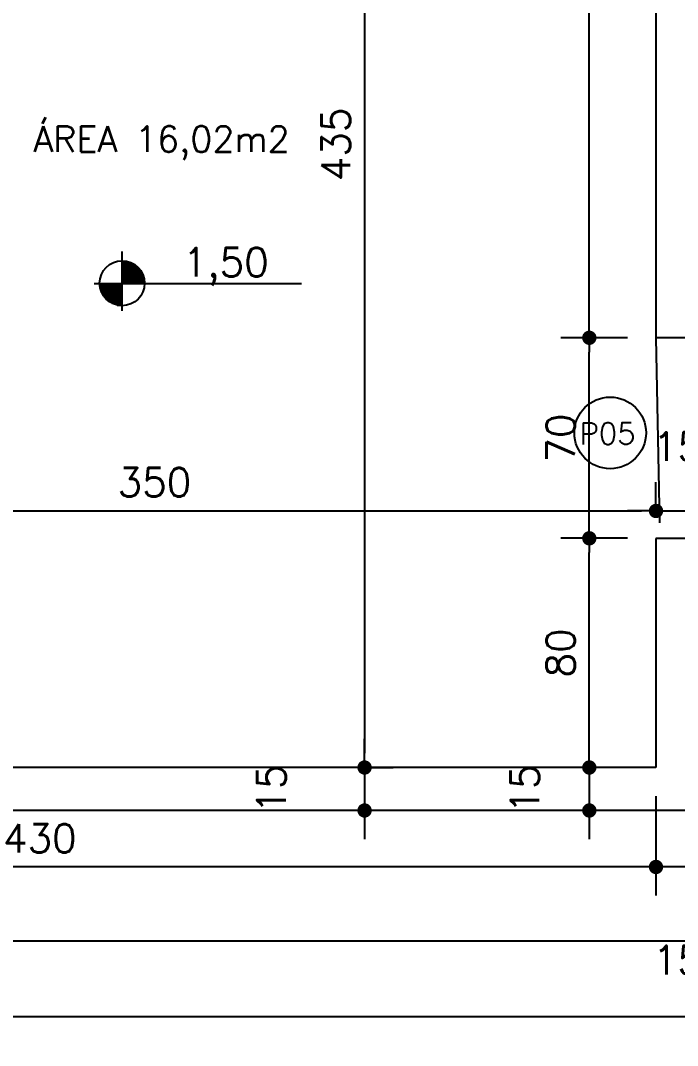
# Model space of a CAD drawing. Header units: inches. Extents: x 580771 to 672494, y 7715997 to 7829530.
# Drawn here: x 655606 to 655835.2, y 7727586.6 to 7727944.4 of the extents above; entities that cross this region are included whole.
import ezdxf

# ---------------------------------------------------------------- set-up
doc = ezdxf.new("R2010")
doc.units = ezdxf.units.IN
doc.header["$MEASUREMENT"] = 0
doc.header["$PDMODE"] = 2
for name, color, linetype in [('02', 2, 'Continuous'), ('NIVEL', 2, 'Continuous'), ('P02', 2, 'Continuous'), ('parede', 6, 'Continuous'), ('SIMBOLOS', 2, 'Continuous')]:
    doc.layers.add(name, color=color, linetype=linetype)
doc.styles.add('R80E50', font='romans.shx', dxfattribs={"height": 10})
doc.styles.add('ROMANS', font='romans', dxfattribs={"height": 0.2})
doc.dimstyles.new('ARQ50', dxfattribs={"dimscale": 50, "dimtxt": 10, "dimasz": 0.1, "dimexe": 0.2, "dimexo": 0.2, "dimgap": 0.1, "dimtad": 1, "dimdec": 0, "dimzin": 12, "dimdsep": 46, "dimtxsty": 'R80E50', "dimblk1": 'DOT', "dimblk2": 'DOT', "dimsah": 1, "dimcen": 0.4, "dimclrd": 15, "dimclre": 15, "dimclrt": 3, "dimadec": 0, "dimazin": 0, "dimtfac": 1, "dimtdec": 0, "dimtmove": 2, "dimatfit": 3, "dimldrblk": 'DOT', "dimfxl": 0.2, "dimtolj": 1, "dimtzin": 12, "dimarcsym": 0})

# ---------------------------------------------------------------- blocks, each defined once
blk = doc.blocks.new('_DOT')
at = {"color": 0, "linetype": 'ByBlock'}
blk.add_line((-0.5, 0), (-1, 0), dxfattribs=at)
at = {"color": 0, "linetype": 'ByBlock', "const_width": 0.5}
blk.add_lwpolyline([(-0.25, 0, 1), (0.25, 0, 1)], format="xyb", close=True, dxfattribs=at)
blk = doc.blocks.new('*D1195')
at = {"layer": 'Defpoints', "color": 0, "transparency": 16777216}
for p in [(655477.74, 7727798.61), (655827.74, 7727773.16), (655827.74, 7727763.61)]:
    blk.add_point(p, dxfattribs=at)
at = {"layer": 'NIVEL', "color": 15, "lineweight": -2, "transparency": 16777216}
for p, q in [((655477.74, 7727788.61), (655477.74, 7727763.16)), ((655827.74, 7727773.61), (655827.74, 7727783.16)), ((655482.74, 7727773.16), (655822.74, 7727773.16))]:
    blk.add_line(p, q, dxfattribs=at)
at = {"layer": 'NIVEL', "color": 15, "lineweight": -2, "transparency": 16777216, "xscale": 5, "yscale": 5, "zscale": 5, "rotation": 180}
blk.add_blockref('_DOT', (655477.74, 7727773.16), dxfattribs=at)
at = {"layer": 'NIVEL', "color": 15, "lineweight": -2, "transparency": 16777216, "xscale": 5, "yscale": 5, "zscale": 5}
blk.add_blockref('_DOT', (655827.74, 7727773.16), dxfattribs=at)
at = {"layer": 'NIVEL', "color": 3, "transparency": 16777216, "insert": (655652.74, 7727783.16), "char_height": 10, "attachment_point": 5, "style": 'R80E50'}
blk.add_mtext('\\A1;350', dxfattribs=at)
blk = doc.blocks.new('*D1196')
at = {"layer": 'Defpoints', "color": 0, "transparency": 16777216}
for p in [(655842.74, 7727773.16), (655827.74, 7727763.61), (655842.74, 7727763.61)]:
    blk.add_point(p, dxfattribs=at)
at = {"layer": 'NIVEL', "color": 15, "lineweight": -2, "transparency": 16777216}
for p, q in [((655827.74, 7727773.61), (655827.74, 7727783.16)), ((655842.74, 7727773.61), (655842.74, 7727783.16)), ((655822.74, 7727773.16), (655817.74, 7727773.16)), ((655827.74, 7727773.16), (655842.74, 7727773.16)), ((655847.74, 7727773.16), (655852.74, 7727773.16))]:
    blk.add_line(p, q, dxfattribs=at)
at = {"layer": 'NIVEL', "color": 15, "lineweight": -2, "transparency": 16777216, "xscale": 5, "yscale": 5, "zscale": 5}
blk.add_blockref('_DOT', (655827.74, 7727773.16), dxfattribs=at)
at = {"layer": 'NIVEL', "color": 15, "lineweight": -2, "transparency": 16777216, "xscale": 5, "yscale": 5, "zscale": 5, "rotation": 180}
blk.add_blockref('_DOT', (655842.74, 7727773.16), dxfattribs=at)
at = {"layer": 'NIVEL', "color": 3, "transparency": 16777216, "insert": (655835.24, 7727795.66), "char_height": 10, "attachment_point": 5, "style": 'R80E50'}
blk.add_mtext('\\A1;15', dxfattribs=at)
blk = doc.blocks.new('*D1228')
at = {"layer": 'Defpoints', "color": 0, "transparency": 16777216}
for p in [(655827.74, 7727683.61), (655804.48, 7727668.61), (655827.74, 7727668.61)]:
    blk.add_point(p, dxfattribs=at)
at = {"layer": 'NIVEL', "color": 15, "lineweight": -2, "transparency": 16777216}
for p, q in [((655804.48, 7727688.61), (655804.48, 7727693.61)), ((655817.74, 7727683.61), (655794.48, 7727683.61)), ((655804.48, 7727683.61), (655804.48, 7727668.61)), ((655817.74, 7727668.61), (655794.48, 7727668.61)), ((655804.48, 7727663.61), (655804.48, 7727658.61))]:
    blk.add_line(p, q, dxfattribs=at)
at = {"layer": 'NIVEL', "color": 15, "lineweight": -2, "transparency": 16777216, "xscale": 5, "yscale": 5, "zscale": 5}
for p, rotation in [((655804.48, 7727683.61), 270), ((655804.48, 7727668.61), 90)]:
    blk.add_blockref('_DOT', p, dxfattribs=dict(at, rotation=rotation))
at = {"layer": 'NIVEL', "color": 3, "transparency": 16777216, "insert": (655781.98, 7727676.11), "char_height": 10, "attachment_point": 5, "rotation": 90, "style": 'R80E50'}
blk.add_mtext('\\A1;15', dxfattribs=at)
blk = doc.blocks.new('*D1229')
at = {"layer": 'Defpoints', "color": 0, "transparency": 16777216}
for p in [(655804.48, 7727763.61), (655827.74, 7727763.61), (655827.74, 7727683.61)]:
    blk.add_point(p, dxfattribs=at)
at = {"layer": 'NIVEL', "color": 15, "lineweight": -2, "transparency": 16777216}
for p, q in [((655817.74, 7727763.61), (655794.48, 7727763.61)), ((655804.48, 7727688.61), (655804.48, 7727758.61)), ((655817.74, 7727683.61), (655794.48, 7727683.61))]:
    blk.add_line(p, q, dxfattribs=at)
at = {"layer": 'NIVEL', "color": 15, "lineweight": -2, "transparency": 16777216, "xscale": 5, "yscale": 5, "zscale": 5}
for p, rotation in [((655804.48, 7727763.61), 90), ((655804.48, 7727683.61), 270)]:
    blk.add_blockref('_DOT', p, dxfattribs=dict(at, rotation=rotation))
at = {"layer": 'NIVEL', "color": 3, "transparency": 16777216, "insert": (655794.48, 7727723.61), "char_height": 10, "attachment_point": 5, "rotation": 90, "style": 'R80E50'}
blk.add_mtext('\\A1;80', dxfattribs=at)
blk = doc.blocks.new('*D1230')
at = {"layer": 'Defpoints', "color": 0, "transparency": 16777216}
for p in [(655804.48, 7727833.61), (655827.74, 7727833.61), (655827.74, 7727763.61)]:
    blk.add_point(p, dxfattribs=at)
at = {"layer": 'NIVEL', "color": 15, "lineweight": -2, "transparency": 16777216}
for p, q in [((655817.74, 7727833.61), (655794.48, 7727833.61)), ((655804.48, 7727768.61), (655804.48, 7727828.61)), ((655817.74, 7727763.61), (655794.48, 7727763.61))]:
    blk.add_line(p, q, dxfattribs=at)
at = {"layer": 'NIVEL', "color": 15, "lineweight": -2, "transparency": 16777216, "xscale": 5, "yscale": 5, "zscale": 5}
for p, rotation in [((655804.48, 7727833.61), 90), ((655804.48, 7727763.61), 270)]:
    blk.add_blockref('_DOT', p, dxfattribs=dict(at, rotation=rotation))
at = {"layer": 'NIVEL', "color": 3, "transparency": 16777216, "insert": (655794.48, 7727798.61), "char_height": 10, "attachment_point": 5, "rotation": 90, "style": 'R80E50'}
blk.add_mtext('\\A1;70', dxfattribs=at)
blk = doc.blocks.new('*D1231')
at = {"layer": 'Defpoints', "color": 0, "transparency": 16777216}
for p in [(655804.48, 7728118.61), (655827.74, 7728118.61), (655827.74, 7727833.61)]:
    blk.add_point(p, dxfattribs=at)
at = {"layer": 'NIVEL', "color": 15, "lineweight": -2, "transparency": 16777216}
for p, q in [((655817.74, 7728118.61), (655794.48, 7728118.61)), ((655804.48, 7727838.61), (655804.48, 7728113.61)), ((655817.74, 7727833.61), (655794.48, 7727833.61))]:
    blk.add_line(p, q, dxfattribs=at)
at = {"layer": 'NIVEL', "color": 15, "lineweight": -2, "transparency": 16777216, "xscale": 5, "yscale": 5, "zscale": 5}
for p, rotation in [((655804.48, 7728118.61), 90), ((655804.48, 7727833.61), 270)]:
    blk.add_blockref('_DOT', p, dxfattribs=dict(at, rotation=rotation))
at = {"layer": 'NIVEL', "color": 3, "transparency": 16777216, "insert": (655794.48, 7727976.11), "char_height": 10, "attachment_point": 5, "rotation": 90, "style": 'R80E50'}
blk.add_mtext('\\A1;285', dxfattribs=at)
blk = doc.blocks.new('*D1235')
at = {"layer": 'Defpoints', "color": 0, "transparency": 16777216}
for p in [(655717.74, 7728118.61), (655717.74, 7727683.61), (655726.06, 7727683.61)]:
    blk.add_point(p, dxfattribs=at)
at = {"layer": 'NIVEL', "color": 15, "lineweight": -2, "transparency": 16777216}
for p, q in [((655727.74, 7728118.61), (655736.06, 7728118.61)), ((655726.06, 7728113.61), (655726.06, 7727688.61)), ((655727.74, 7727683.61), (655736.06, 7727683.61))]:
    blk.add_line(p, q, dxfattribs=at)
at = {"layer": 'NIVEL', "color": 15, "lineweight": -2, "transparency": 16777216, "xscale": 5, "yscale": 5, "zscale": 5}
for p, rotation in [((655726.06, 7728118.61), 90), ((655726.06, 7727683.61), 270)]:
    blk.add_blockref('_DOT', p, dxfattribs=dict(at, rotation=rotation))
at = {"layer": 'NIVEL', "color": 3, "transparency": 16777216, "insert": (655716.06, 7727901.11), "char_height": 10, "attachment_point": 5, "rotation": 90, "style": 'R80E50'}
blk.add_mtext('\\A1;435', dxfattribs=at)
blk = doc.blocks.new('*D1240')
at = {"layer": 'Defpoints', "color": 0, "transparency": 16777216}
for p in [(655717.74, 7727683.61), (655726.06, 7727668.61), (655736.72, 7727668.61)]:
    blk.add_point(p, dxfattribs=at)
at = {"layer": 'NIVEL', "color": 15, "lineweight": -2, "transparency": 16777216}
for p, q in [((655726.06, 7727688.61), (655726.06, 7727693.61)), ((655726.06, 7727683.61), (655726.06, 7727668.61)), ((655727.74, 7727683.61), (655736.06, 7727683.61)), ((655726.72, 7727668.61), (655716.06, 7727668.61)), ((655726.06, 7727663.61), (655726.06, 7727658.61))]:
    blk.add_line(p, q, dxfattribs=at)
at = {"layer": 'NIVEL', "color": 15, "lineweight": -2, "transparency": 16777216, "xscale": 5, "yscale": 5, "zscale": 5}
for p, rotation in [((655726.06, 7727683.61), 270), ((655726.06, 7727668.61), 90)]:
    blk.add_blockref('_DOT', p, dxfattribs=dict(at, rotation=rotation))
at = {"layer": 'NIVEL', "color": 3, "transparency": 16777216, "insert": (655693.56, 7727676.11), "char_height": 10, "attachment_point": 5, "rotation": 90, "style": 'R80E50'}
blk.add_mtext('\\A1;15', dxfattribs=at)
blk = doc.blocks.new('*D732')
at = {"layer": 'Defpoints', "color": 0, "transparency": 16777216}
for p in [(655827.74, 7727683.61), (655842.74, 7727683.61), (655827.74, 7727648.89)]:
    blk.add_point(p, dxfattribs=at)
at = {"layer": 'NIVEL', "color": 15, "lineweight": -2, "transparency": 16777216}
for p, q in [((655827.74, 7727673.61), (655827.74, 7727638.89)), ((655842.74, 7727673.61), (655842.74, 7727638.89)), ((655822.74, 7727648.89), (655817.74, 7727648.89)), ((655842.74, 7727648.89), (655827.74, 7727648.89)), ((655847.74, 7727648.89), (655852.74, 7727648.89))]:
    blk.add_line(p, q, dxfattribs=at)
at = {"layer": 'NIVEL', "color": 15, "lineweight": -2, "transparency": 16777216, "xscale": 5, "yscale": 5, "zscale": 5}
blk.add_blockref('_DOT', (655827.74, 7727648.89), dxfattribs=at)
at = {"layer": 'NIVEL', "color": 15, "lineweight": -2, "transparency": 16777216, "xscale": 5, "yscale": 5, "zscale": 5, "rotation": 180}
blk.add_blockref('_DOT', (655842.74, 7727648.89), dxfattribs=at)
at = {"layer": 'NIVEL', "color": 3, "transparency": 16777216, "insert": (655835.24, 7727616.39), "char_height": 10, "attachment_point": 5, "style": 'R80E50'}
blk.add_mtext('\\A1;15', dxfattribs=at)
blk = doc.blocks.new('*D733')
at = {"layer": 'Defpoints', "color": 0, "transparency": 16777216}
for p in [(655397.74, 7727683.61), (655827.74, 7727683.61), (655397.74, 7727648.89)]:
    blk.add_point(p, dxfattribs=at)
at = {"layer": 'NIVEL', "color": 15, "lineweight": -2, "transparency": 16777216}
for p, q in [((655397.74, 7727673.61), (655397.74, 7727638.89)), ((655827.74, 7727673.61), (655827.74, 7727638.89)), ((655822.74, 7727648.89), (655402.74, 7727648.89))]:
    blk.add_line(p, q, dxfattribs=at)
at = {"layer": 'NIVEL', "color": 15, "lineweight": -2, "transparency": 16777216, "xscale": 5, "yscale": 5, "zscale": 5, "rotation": 180}
blk.add_blockref('_DOT', (655397.74, 7727648.89), dxfattribs=at)
at = {"layer": 'NIVEL', "color": 15, "lineweight": -2, "transparency": 16777216, "xscale": 5, "yscale": 5, "zscale": 5}
blk.add_blockref('_DOT', (655827.74, 7727648.89), dxfattribs=at)
at = {"layer": 'NIVEL', "color": 3, "transparency": 16777216, "insert": (655612.74, 7727658.89), "char_height": 10, "attachment_point": 5, "style": 'R80E50'}
blk.add_mtext('\\A1;430', dxfattribs=at)
blk = doc.blocks.new('*D743')
at = {"layer": 'Defpoints', "color": 0, "transparency": 16777216}
for p in [(652832.74, 7727668.61), (656007.74, 7727668.61), (656007.74, 7727623.13)]:
    blk.add_point(p, dxfattribs=at)
at = {"layer": 'NIVEL', "color": 15, "lineweight": -2, "transparency": 16777216}
for p, q in [((652832.74, 7727658.61), (652832.74, 7727613.13)), ((656007.74, 7727658.61), (656007.74, 7727613.13)), ((652837.74, 7727623.13), (656002.74, 7727623.13))]:
    blk.add_line(p, q, dxfattribs=at)
at = {"layer": 'NIVEL', "color": 15, "lineweight": -2, "transparency": 16777216, "xscale": 5, "yscale": 5, "zscale": 5, "rotation": 180}
blk.add_blockref('_DOT', (652832.74, 7727623.13), dxfattribs=at)
at = {"layer": 'NIVEL', "color": 15, "lineweight": -2, "transparency": 16777216, "xscale": 5, "yscale": 5, "zscale": 5}
blk.add_blockref('_DOT', (656007.74, 7727623.13), dxfattribs=at)
at = {"layer": 'NIVEL', "color": 3, "transparency": 16777216, "insert": (654420.24, 7727633.13), "char_height": 10, "attachment_point": 5, "style": 'R80E50'}
blk.add_mtext('\\A1;3175', dxfattribs=at)
blk = doc.blocks.new('*D745')
at = {"layer": 'Defpoints', "color": 0, "transparency": 16777216}
for p in [(652356.25, 7727668.61), (656499.08, 7727668.61), (652356.25, 7727596.58)]:
    blk.add_point(p, dxfattribs=at)
at = {"layer": 'NIVEL', "color": 15, "lineweight": -2, "transparency": 16777216}
for p, q in [((652356.25, 7727658.61), (652356.25, 7727586.58)), ((656499.08, 7727658.61), (656499.08, 7727586.58)), ((656494.08, 7727596.58), (652361.25, 7727596.58))]:
    blk.add_line(p, q, dxfattribs=at)
at = {"layer": 'NIVEL', "color": 15, "lineweight": -2, "transparency": 16777216, "xscale": 5, "yscale": 5, "zscale": 5, "rotation": 180}
blk.add_blockref('_DOT', (652356.25, 7727596.58), dxfattribs=at)
at = {"layer": 'NIVEL', "color": 15, "lineweight": -2, "transparency": 16777216, "xscale": 5, "yscale": 5, "zscale": 5}
blk.add_blockref('_DOT', (656499.08, 7727596.58), dxfattribs=at)
at = {"layer": 'NIVEL', "color": 3, "transparency": 16777216, "insert": (654427.66, 7727606.58), "char_height": 10, "attachment_point": 5, "style": 'R80E50'}
blk.add_mtext('\\A1;4143', dxfattribs=at)
blk = doc.blocks.new('*X31')
at = {"color": 0}
for p, q in [((-1683.05, 3892), (-1680, 3892)), ((-1683.05, 3891), (-1680, 3891)), ((-1683.05, 3890), (-1680, 3890)), ((-1683.05, 3889), (-1680, 3889)), ((-1680, 3888), (-1680, 3892.29)), ((-1679, 3888), (-1679, 3891.98)), ((-1678, 3888), (-1678, 3891.57)), ((-1677, 3888), (-1677, 3891.05)), ((-1676, 3888), (-1676, 3890.4)), ((-1675, 3888), (-1675, 3889.59)), ((-1674, 3888), (-1674, 3888.57)), ((-1683.05, 3888), (-1680, 3888)), ((-1683, 3882), (-1683, 3888)), ((-1682, 3882), (-1682, 3888)), ((-1681, 3882), (-1681, 3888)), ((-1680, 3882), (-1680, 3888)), ((-1680, 3888), (-1674, 3888)), ((-1680, 3887), (-1674, 3887)), ((-1680, 3886), (-1674, 3886)), ((-1680, 3885), (-1674, 3885)), ((-1680, 3884), (-1674, 3884)), ((-1680, 3883), (-1674, 3883)), ((-1674, 3882), (-1674, 3888)), ((-1674, 3888), (-1673.54, 3888)), ((-1673, 3882), (-1673, 3887.24)), ((-1672, 3882), (-1672, 3885.37)), ((-1695.03, 3880), (-1692, 3880)), ((-1694.93, 3879), (-1692, 3879)), ((-1694.74, 3878), (-1692, 3878)), ((-1692, 3876), (-1692, 3880.69)), ((-1691, 3876), (-1691, 3880.69)), ((-1690, 3876), (-1690, 3880.69)), ((-1689, 3876), (-1689, 3880.69)), ((-1688, 3876), (-1688, 3880.69)), ((-1687, 3876), (-1687, 3880.69)), ((-1686, 3876), (-1686, 3880.69)), ((-1686, 3880), (-1683.05, 3880)), ((-1686, 3879), (-1683.05, 3879)), ((-1686, 3878), (-1683.05, 3878)), ((-1683.05, 3882), (-1680, 3882)), ((-1683.05, 3881), (-1680, 3881)), ((-1680, 3880.69), (-1680, 3882)), ((-1680, 3882), (-1674, 3882)), ((-1679, 3880.69), (-1679, 3882)), ((-1678, 3880.69), (-1678, 3882)), ((-1677, 3880.69), (-1677, 3882)), ((-1676, 3880.69), (-1676, 3882)), ((-1675, 3880.69), (-1675, 3882)), ((-1674, 3880.69), (-1674, 3882)), ((-1674, 3882), (-1671.12, 3882)), ((-1674, 3881), (-1671.05, 3881)), ((-1694.47, 3877), (-1692, 3877)), ((-1694.1, 3876), (-1692, 3876)), ((-1694, 3875.78), (-1694, 3876)), ((-1693, 3873.98), (-1693, 3876)), ((-1692, 3872.69), (-1692, 3876)), ((-1692, 3876), (-1686, 3876)), ((-1692, 3875), (-1686, 3875)), ((-1692, 3874), (-1686, 3874)), ((-1692, 3873), (-1686, 3873)), ((-1691.33, 3872), (-1686, 3872)), ((-1686, 3877), (-1683.05, 3877)), ((-1686, 3870), (-1686, 3876)), ((-1686, 3876), (-1683.05, 3876)), ((-1685, 3870), (-1685, 3876)), ((-1684, 3870), (-1684, 3876)), ((-1690.13, 3871), (-1686, 3871)), ((-1688.51, 3870), (-1686, 3870)), ((-1688, 3869.76), (-1688, 3870)), ((-1687, 3869.36), (-1687, 3870)), ((-1686, 3869.06), (-1686, 3870)), ((-1686, 3870), (-1683.05, 3870)), ((-1685.77, 3869), (-1683.05, 3869))]:
    blk.add_line(p, q, dxfattribs=at)

msp = doc.modelspace()

# ---------------------------------------------------------------- linework, layer by layer
at = {"layer": 'NIVEL', "color": 2, "linetype": 'Continuous'}
for p, q in [((655641.391, 7727863.711), (655641.391, 7727842.958)), ((655704.096, 7727852.434), (655631.757, 7727852.434))]:
    msp.add_line(p, q, dxfattribs=at)
msp.add_circle((655641.464, 7727852.653), 7.84, dxfattribs=at)
at = {"layer": 'P02'}
msp.add_line((655827.741, 7727833.605), (655828.924, 7727769.001), dxfattribs=at)
at = {"layer": 'parede'}
for p, q in [((655827.741, 7728118.605), (655827.741, 7727833.605)), ((655842.741, 7727833.605), (655827.741, 7727833.605)), ((655842.741, 7727763.605), (655827.741, 7727763.605)), ((655827.741, 7727763.605), (655827.741, 7727683.605)), ((655827.741, 7727683.605), (655397.741, 7727683.605)), ((656007.741, 7727668.605), (652832.741, 7727668.605))]:
    msp.add_line(p, q, dxfattribs=at)
at = {"layer": 'SIMBOLOS', "color": 2}
msp.add_circle((655811.756, 7727800.416), 12.5, dxfattribs=at)

# ---------------------------------------------------------------- block references
at = {"layer": 'NIVEL', "color": 1, "linetype": 'Continuous', "xscale": 0.6533333333209157, "yscale": 0.6533333333209157, "zscale": 0.6533333333209157}
msp.add_blockref('*X31', (656741.056, 7725317.271), dxfattribs=at)

# ---------------------------------------------------------------- texts
at = {"layer": '02', "insert": (655610.465, 7727895.729), "char_height": 9, "width": 104.16053, "attachment_point": 7, "style": 'R80E50'}
msp.add_mtext('\\pt63;{\\C2;ÁREA 16,02m2}', dxfattribs=at)
at = {"layer": 'NIVEL', "color": 2, "linetype": 'Continuous', "style": 'ROMANS'}
msp.add_text('1,50', height=10, dxfattribs=at).set_placement((655662.621, 7727854.958))
at = {"layer": 'SIMBOLOS', "color": 2, "style": 'ROMANS'}
msp.add_text('P05', height=7.5, dxfattribs=at).set_placement((655801.023, 7727796.412))

# ---------------------------------------------------------------- dimensions: what is measured, and where the dimension line sits
at = {"layer": 'NIVEL', "color": 4}
for base, p1, p2, picture, middle in [((655726.062, 7727683.605), (655717.741, 7728118.605), (655717.741, 7727683.605), '*D1235', (655716.062, 7727901.105)), ((655804.477, 7728118.605), (655827.741, 7727833.605), (655827.741, 7728118.605), '*D1231', (655794.477, 7727976.105)), ((655804.477, 7727833.605), (655827.741, 7727763.605), (655827.741, 7727833.605), '*D1230', (655794.477, 7727798.605)), ((655804.477, 7727763.605), (655827.741, 7727683.605), (655827.741, 7727763.605), '*D1229', (655794.477, 7727723.605)), ((655726.062, 7727668.605), (655717.741, 7727683.605), (655736.716, 7727668.605), '*D1240', (655693.562, 7727676.105)), ((655804.477, 7727668.605), (655827.741, 7727683.605), (655827.741, 7727668.605), '*D1228', (655781.977, 7727676.105))]:
    dim = msp.add_linear_dim(base=base, p1=p1, p2=p2, angle=90, dimstyle='ARQ50', dxfattribs=at)
    dim.commit()
    dim.dimension.update_dxf_attribs({"geometry": picture, "text_midpoint": middle})
for base, p1, p2, picture, middle in [((655842.741, 7727773.163), (655827.741, 7727763.605), (655842.741, 7727763.605), '*D1196', (655835.241, 7727795.663)), ((655827.741, 7727773.163), (655477.741, 7727798.605), (655827.741, 7727763.605), '*D1195', (655652.741, 7727783.163)), ((655397.741, 7727648.894), (655827.741, 7727683.605), (655397.741, 7727683.605), '*D733', (655612.741, 7727658.894)), ((655827.741, 7727648.894), (655842.741, 7727683.605), (655827.741, 7727683.605), '*D732', (655835.241, 7727616.394)), ((652356.246, 7727596.578), (656499.083, 7727668.605), (652356.246, 7727668.605), '*D745', (654427.665, 7727606.578)), ((656007.741, 7727623.132), (652832.741, 7727668.605), (656007.741, 7727668.605), '*D743', (654420.241, 7727633.132))]:
    dim = msp.add_linear_dim(base=base, p1=p1, p2=p2, dimstyle='ARQ50', dxfattribs=at)
    dim.commit()
    dim.dimension.update_dxf_attribs({"geometry": picture, "text_midpoint": middle})

doc.saveas('drawing.dxf')
